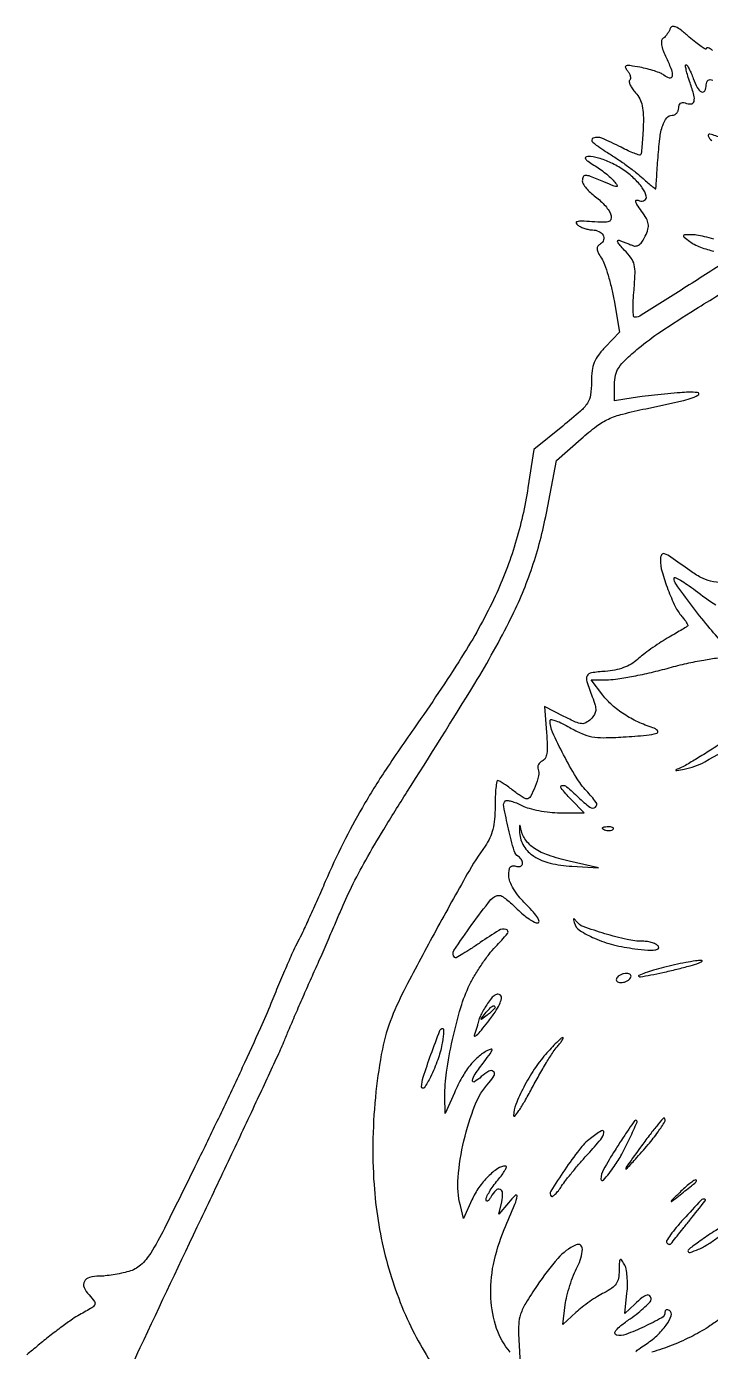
# Model space of a CAD drawing. Extents: x 39 to 1071, y 2 to 926.
# Drawn here: x 313.9 to 462.9, y 628.6 to 917.3 of the extents above; entities that cross this region are included whole.
import ezdxf

# ---------------------------------------------------------------- set-up
doc = ezdxf.new("R2010")
doc.units = 0

msp = doc.modelspace()

# ---------------------------------------------------------------- linework, layer by layer
for points in [[(463.383826, 912.096416, 0.029597), (462.85207, 912.487024, 0.069635), (462.406499, 912.694252, 0.156631), (462.123019, 912.690154, 0.321873), (462, 912.518853, -0.574248), (461.805638, 912.405427, -0.021044), (460.91275, 912.960707, -0.020106), (459.71938, 913.84672, -0.01042), (458.298724, 915.042579, 0.013672), (456.501608, 916.535467, 0.061522), (455.334246, 917.239921, 0.163491), (454.599099, 917.310679, 0.263802), (454.14878, 916.896171, -0.04618), (453.899141, 916.310992, -0.032879), (453.51952, 915.707173, -0.033378), (453.076689, 915.174676, -0.058615), (452.636662, 914.809098, 0.206533), (452.279647, 914.272767, 0.084465), (452.269429, 913.379436, 0.052299), (452.607373, 912.117189, 0.01972), (453.329466, 910.435292, -0.021627), (454.402386, 907.909735, -0.127464), (454.551771, 906.491086, -0.451117), (453.97177, 906.115559, -0.099905), (452.774166, 906.727109, 0.070222), (452.030607, 907.163834, 0.017904), (450.717039, 907.650846, 0.017889), (449.162094, 908.103817, 0.017269), (447.560434, 908.450486, 0.00734), (445.358098, 908.814808, 0.100768), (444.553039, 908.773233, 0.453617), (444.383964, 908.437586, 0.077061), (444.801758, 907.738867, -0.047352), (445.205518, 907.146268, -0.063533), (445.444278, 906.54247, -0.079395), (445.492124, 906.019345, -0.181491), (445.330788, 905.664122, 0.250443), (445.210789, 905.268654, 0.057863), (445.431632, 904.583432, 0.046446), (445.905076, 903.75694, 0.030608), (446.589464, 902.900557, -0.065001), (447.505723, 901.57725, -0.065573), (448.048201, 900.066926, -0.047628), (448.284263, 898.087331, -0.016899), (448.254881, 895.232641, -0.005179), (448.137556, 893.07989, -0.007886), (447.986857, 891.213657, -0.003574), (447.823123, 889.637253, -0.170308), (447.686667, 889.353334, -0.28924), (447.422529, 889.293633, -0.008653), (446.314846, 889.708207, -0.014701), (444.985973, 890.277637, -0.009311), (443.470344, 891.015119, 0.017797), (439.238711, 892.986078, 0.194641), (437.399105, 893.015189, 0.584017), (437.266942, 892.109967, 0.026112), (440.5, 889.86764, -0.010751), (442.615807, 888.494451, -0.008571), (444.839063, 886.926215, -0.008681), (446.848582, 885.402273, -0.02153), (448.25, 884.199549, 0.00854), (449.307647, 883.243052, 0.015877), (450.20209, 882.510247, 0.012746), (450.902632, 882.000384, 0.57838), (451.033711, 882.062909, 0.002301), (451.057115, 882.385736, 0.000045), (451.169544, 884.044432, 0.000108), (451.3002, 885.980814, 0.000072), (451.448782, 888.194733, -0.012701), (451.884306, 892.901533, -0.047603), (452.510529, 895.799717, -0.091637), (453.380949, 897.428836, -0.228173), (454.567388, 898, 0.111401), (455.113906, 898.123295, 0.100064), (455.57917, 898.472053, 0.094616), (455.891276, 898.993408, 0.087913), (456, 899.606989, -0.079078), (456.097966, 900.222545, -0.152113), (456.384436, 900.625885, -0.162575), (456.833723, 900.779268, -0.093537), (457.402234, 900.67589, 0.10476), (458.698512, 900.469822, 0.33216), (459.334277, 900.997216, 0.126375), (459.314223, 902.37967, 0.018318), (458.468102, 905.090409, -0.010857), (457.975365, 906.589977, -0.019097), (457.643037, 907.851558, -0.014833), (457.454501, 908.833382, -0.461908), (457.596378, 909, -0.26167), (457.844911, 908.860372, -0.017318), (458.262119, 908.11875, -0.021475), (458.712298, 907.149616, -0.014123), (459.149845, 906, 0.041396), (460.025837, 904.028743, 0.155043), (460.993901, 903.104502, 0.412149), (461.703499, 903.34539, 0.115931), (462, 904.606989, -0.07871), (462.098375, 905.228034, -0.155416), (462.386573, 905.629549, -0.163677), (462.841718, 905.778057, -0.08957), (463.42453, 905.667334, 0.270515)], [(465.312695, 893.071213, 0.023323), (462.80614, 893.892645, 0.606141), (462.424207, 893.483488, 0.162745), (463.195678, 892.492545, 0.011682)], [(466.568395, 866.318412, -0.000885), (457.121529, 860.28474, -0.00137), (447.84128, 854.41625, -0.141212), (446.396819, 854, -0.39372), (446.149934, 854.230072, -0.012001), (446.079189, 855.751313, -0.017689), (446.104026, 857.675861, -0.010538), (446.26283, 859.961917, 0.012606), (446.494906, 863.515296, 0.069825), (446.305306, 865.416163, 0.097553), (445.623746, 866.889305, 0.036765), (444.151719, 868.632293, -0.016025), (443.226216, 869.640276, -0.054007), (442.719567, 870.376399, -0.280369), (442.735493, 870.683536, -0.347567), (443, 870.76631, -0.001001), (443.682823, 870.503246, -0.000585), (444.5, 870.18544, -0.000585), (445.317134, 869.865446, -0.000994), (446, 869.595542, 0.137361), (446.725256, 869.518831, 0.119569), (447.428981, 869.82105, 0.08466), (448.098347, 870.52781, 0.038988), (448.720558, 871.636585, 0.03928), (449.28693, 873.164774, 0.106229), (449.36136, 874.312869, 0.092713), (448.958496, 875.48207, 0.025519), (447.907612, 877.129747, -0.009164), (446.908695, 878.588452, -0.094402), (446.629853, 879.259403, -0.472567), (446.820625, 879.496624, -0.094527), (447.437054, 879.385781, 0.230284), (448.5607, 879.482959, 0.328962), (448.932203, 880.370967, 0.101043), (448.07128, 882.195914, 0.04171), (446.25, 884.24929, 0.04228), (443.924527, 886.119629, 0.038055), (441.236705, 887.647051, 0.039934), (438.535697, 888.666393, 0.070934), (436.1849, 888.996262, 0.165834), (435.73664, 888.842274, 0.402982), (435.690626, 888.527328, 0.085553), (436.250998, 887.974044, 0.014897), (437.5, 887.158321, -0.0172), (438.749216, 886.334227, -0.014241), (440.021956, 885.374625, -0.014481), (441.138961, 884.427132, -0.037046), (441.872615, 883.661854, -0.020482), (442.597519, 882.706877, -0.581287), (442.489829, 882.480928, -0.114376), (441.923731, 882.56928, -0.003298), (439.654734, 883.499795, 0.005543), (436.749315, 884.676094, 0.083489), (435.685553, 884.899509, 0.310365), (435.185276, 884.584847, 0.10222), (435, 883.688058, 0.140785), (435.184897, 883.044408, 0.034116), (435.841629, 882.139257, 0.032323), (436.768414, 881.165128, 0.027266), (437.86512, 880.257842, -0.029512), (438.996747, 879.313078, -0.028137), (440.028536, 878.227249, -0.029304), (440.828056, 877.164618, -0.082796), (441.20658, 876.319784, -0.108615), (441.243952, 875.377285, -0.266345), (440.814082, 874.864176, -0.095089), (439.713633, 874.682938, -0.009956), (437.09146, 874.804402, 0.008431), (434.8729, 874.913951, 0.066548), (433.850546, 874.810937, 0.434604), (433.678029, 874.50789, 0.167165), (434, 874.069715, 0.043111), (434.697701, 873.670553, 0.028597), (435.556101, 873.33136, 0.028791), (436.434506, 873.096207, 0.048776), (437.190983, 873.015313, -0.104176), (438.601304, 872.704882, -0.156372), (439.529236, 871.866918, -0.212985), (439.638659, 870.842108, -0.177812), (438.957186, 869.97354, 0.093892), (438.387915, 869.452899, 0.180748), (438.216458, 868.867928, 0.1054), (438.444324, 868.083014, 0.021635), (439.185158, 866.835343, -0.058602), (439.851694, 865.496837, -0.014464), (440.615703, 863.160317, -0.014603), (441.33974, 860.415372, -0.014151), (441.910777, 857.604033), (443.10938, 850.708066), (440.05469, 847.556426, 0.030547), (438.49147, 845.73295, 0.067361), (437.59268, 844.137782, 0.06616), (437.141117, 842.342835, 0.028591), (437, 839.877, -0.035892), (436.797452, 837.058994, -0.108972), (436.12344, 835.271541, -0.069162), (434.590235, 833.508502, -0.008822), (430.735194, 830.266296), (424.470387, 825.183378), (423.166544, 816.841689, -0.034211), (420.394617, 804.643458, -0.036553), (416.028322, 793.214069, -0.030135), (409.300739, 780.847604, -0.013878), (399.155796, 765.572117, 0.007431), (392.272942, 755.492861, 0.014225), (387.103666, 747.170799, 0.016285), (382.89861, 739.377693, 0.014376), (379.020904, 731, -0.002933), (377.324128, 727.102612, -0.002985), (375.5914, 723.247949, -0.0029), (374.045731, 719.914875, -0.012318), (373.061057, 717.950464, 0.016027), (372.083321, 715.963241, 0.003613), (370.554373, 712.520655, 0.003741), (368.847694, 708.520296, 0.003619), (367.181752, 704.450464, -0.010596), (364.908721, 699.11127, -0.002622), (360.951663, 690.458463, -0.002681), (356.315214, 680.597909, -0.002684), (351.574899, 670.791112, -0.001624), (343.969452, 655.396827, -0.023258), (340.992622, 650.057758, -0.072392), (338.791333, 647.442519, -0.114421), (336.22866, 646.046689, -0.015613), (334.604124, 645.649703, -0.011918), (332.804818, 645.313704, -0.012086), (331.102671, 645.079724, -0.027598), (329.809017, 645.005577, 0.062408), (327.65034, 644.730543, 0.206765), (326.542742, 643.872415, 0.235757), (326.489679, 642.572326, 0.078485), (327.562575, 640.930856, -0.024537), (328.739896, 639.494166, -0.277562), (328.807493, 638.791773, -0.150594), (328.208666, 638.141835, -0.006622), (325.5, 636.612042, 0.026747), (323.956144, 635.656219, 0.007239), (321.61875, 633.979351, 0.007306), (319.017194, 631.99587, 0.00752), (316.5, 629.955917, -0.006659), (313.98454, 627.910178, -0.006445)], [(463.623795, 871.027871, 0.013037), (461.638923, 871.529099, 0.013061), (459.870698, 871.878638, 0.045882), (458.715053, 871.968197, 0.007573), (457.271382, 871.925591, 0.346082), (457.060193, 871.743696, 0.280292), (457.166403, 871.455538, 0.00585), (458.423733, 870.480917, 0.046389), (459.396131, 869.878033, 0.021291), (460.759461, 869.269684, 0.020871), (462.259263, 868.746904, 0.02706), (463.673733, 868.40143, -0.018253)], [(331.074402, 612.534806, -0.006783), (338.719868, 629.455828, -0.001601), (351.961761, 657.5, 0.000783), (358.310072, 670.887901, 0.001066), (363.989857, 682.98125, 0.000698), (368.724821, 693.156044, 0.01221), (370.177172, 696.5, -0.004054), (371.2148, 698.999898, -0.001473), (372.725194, 702.528125, -0.001461), (374.400607, 706.379202, -0.001743), (376.003503, 710, 0.001418), (377.641344, 713.693257, 0.001066), (379.423154, 717.765625, 0.001077), (381.082919, 721.603759, 0.002479), (382.310999, 724.5, -0.016465), (384.746621, 729.824576, -0.011581), (387.818563, 735.652395, -0.009594), (391.738219, 742.381411, -0.00522), (396.795203, 750.5, 0.00466), (411.59758, 774.204803, 0.021366), (419.459381, 788.387518, 0.03482), (424.08343, 799.515679, 0.033817), (427.171848, 811.286275), (429.36417, 822.747947), (434.771368, 827.515247, -0.019182), (438.107164, 830.236192, -0.052815), (440.706582, 831.795559, -0.046292), (443.763428, 832.884758, -0.012139), (448.839283, 834.049133, 0.00668), (456.678145, 835.757469, 0.052505), (460.19508, 836.973322, 0.780187), (460.073368, 837.599249, 0.03373), (456.313458, 837.547447, 0.004339), (453.647365, 837.307149, 0.00337), (450.750572, 837.000967, 0.003407), (448.052685, 836.678781, 0.008223), (446.063458, 836.394157), (442, 835.744384), (442, 839.294869, -0.055985), (442.232655, 841.366174, -0.090479), (442.928227, 842.992394, -0.059575), (444.372194, 844.694085, -0.01315), (447.25, 847.227492, -0.026367), (452.05999, 850.829858, -0.008272), (459.620841, 855.714122, -0.006759), (469.674837, 861.788623, -0.003246)], [(465.499344, 796.108332, -0.048861), (462.917358, 796.471619, -0.06541), (460.834678, 797.274771, -0.031209), (458.400038, 798.804873, 0.003336), (454.288578, 801.720377, 0.06362), (452.898381, 802.449574, 0.371688), (452.264685, 802.214141, 0.126506), (452, 801.184744, 0.069378), (452.369174, 798.53694, 0.021139), (453.642784, 794.685157, 0.020993), (455.231817, 790.964018, 0.072627), (456.686866, 788.793516, -0.020107), (457.283721, 788.078187, -0.033232), (457.720429, 787.424123, -0.036689), (457.973591, 786.898592, -0.332487), (457.910536, 786.667526, -0.029119), (457.609863, 786.459966, -0.00111), (456.445595, 785.756111, -0.00199), (455.062304, 784.931511, -0.0014), (453.5, 784.014498, 0.012799), (451.785627, 782.954956, 0.009428), (449.940625, 781.69806, 0.00954), (448.240062, 780.44256, 0.020934), (447, 779.40462, -0.052646), (445.630946, 778.398921, -0.043499), (443.99321, 777.625044, -0.039972), (442.108015, 777.093985, -0.031277), (440, 776.813779, 0.01971), (436.971738, 776.482291, 0.242552), (436.058161, 775.824051, 0.199801), (435.965753, 774.61239, 0.01324), (437.171936, 771.253595, -0.020452), (437.796437, 769.432452, -0.089409), (437.922177, 768.305441, -0.123856), (437.628107, 767.398938, -0.056373), (436.846318, 766.417747, -0.068014), (435.799058, 765.622311, -0.154514), (434.836908, 765.420096, -0.082417), (433.551247, 765.767497, -0.010844), (430.997378, 767.001338), (426.737879, 769.174372), (427.208908, 763.494391, -0.01216), (427.372714, 760.693592, -0.045542), (427.272556, 758.935893, -0.082655), (426.921022, 757.849241, -0.183669), (426.282497, 757.278163, 0.091726), (425.786894, 756.974751, 0.095923), (425.441834, 756.518244, 0.099463), (425.300077, 755.980421, 0.106866), (425.383026, 755.444235, -0.153464), (425.468504, 754.064082, -0.031894), (424.726695, 751.719799, -0.028607), (423.725933, 749.522804, -0.275005), (422.884859, 749.007802, -0.132713), (422.520292, 749.101358, -0.011936), (421.70353, 749.589792, -0.014859), (420.745837, 750.234556, -0.011064), (419.727129, 751, 0.010488), (418.710079, 751.766035, 0.014171), (417.757447, 752.4125, 0.01114), (416.945525, 752.905397, 0.131583), (416.592271, 753, 0.371827), (416.356659, 752.796676, 0.01035), (416.17398, 751.356284, 0.016434), (416.042618, 749.549795, 0.009931), (416, 747.40437, -0.020688), (415.883281, 744.584697, -0.040856), (415.516757, 742.375457, -0.048245), (414.851622, 740.509928, -0.044998), (413.828714, 738.759451, 0.025902), (409.95383, 732.673757, 0.004206), (403.149672, 720.417032, 0.004248), (396.553555, 708.046718, 0.025209), (393.492757, 701.389801, 0.046674), (391.446124, 694.4627, 0.022097), (390.054771, 685.244957, 0.021044), (389.405878, 675.046907, 0.022123), (389.63474, 665, 0.044835), (392.093805, 649.428037, 0.047308), (397.268634, 634.835121, 0.051692), (404.419435, 622.868245, 0.094652)], [(465.688664, 782.917397, -0.017481), (462.391199, 786.655345, -0.010835), (458.772954, 791.257798, -0.00522), (455.430075, 795.803071, -0.157199), (455, 797.137197, -0.5504), (455.238297, 797.288094, -0.020937), (456.360995, 796.698351, -0.020708), (457.855061, 795.747111, -0.010902), (459.633174, 794.450208, 0.016303), (464.069343, 791.287421, 0.041026)], [(419.296549, 628.438907, -0.096141), (416.332451, 633.638118, -0.069605), (415.086654, 640.205396, -0.062208), (415.646799, 647.583841, -0.050618), (418, 655.159522, 0.002858), (420.327002, 660.715831, 0.059621), (420.810146, 662.449445, 0.716018), (420.42958, 662.647911, 0.030079), (418.898806, 661), (416.842084, 658.5), (417.440094, 661.25, 0.055044), (417.634686, 663.111673, 0.299549), (417.099635, 663.914399, 0.31352), (416.179921, 663.721411, 0.057293), (415.080099, 662.25, -0.027646), (414.684239, 661.64932, -0.108024), (414.351299, 661.358712, -0.354084), (414.137115, 661.397292, -0.173215), (414.030409, 661.673275, -0.121742), (414.170328, 662.309786, -0.020806), (414.76942, 663.405688, -0.021618), (415.599939, 664.659295, -0.017792), (416.588894, 665.923275, 0.015541), (417.52183, 667.10466, 0.031754), (418.162798, 668.096212, 0.04873), (418.465655, 668.787362, 0.509982), (418.3114, 669, 0.149814), (416.586789, 668.471392, 0.047417), (414.48646, 666.739338, 0.044417), (412.474597, 664.339401, 0.047018), (410.96156, 661.665406), (409.139549, 657.595812), (408.434985, 660.403018, -0.08286), (407.942938, 666.497471, -0.036187), (409.216279, 674.534827, -0.036091), (411.613112, 682.239094, -0.090698), (414.698731, 687.219595, 0.057706), (415.801205, 688.762959, 0.372435), (415.618677, 689.627619, 0.303401), (414.621006, 689.688116, 0.051791), (413.006131, 688.505548, -0.04456), (411.494083, 687.364406, -0.654444), (411.090206, 687.641631, -0.102773), (411.681225, 689.06099, -0.013054), (413.631341, 691.761085, 0.006179), (414.969501, 693.561207, 0.083325), (415.333095, 694.29393, 0.583293), (415.140272, 694.496102, 0.061169), (414.370153, 694.1981, 0.056142), (412.307235, 692.775965, 0.047265), (410.476906, 690.852564, 0.039748), (408.783798, 688.30569, 0.0225), (407.130422, 684.987321), (405.141274, 680.5), (405.070637, 684.162032, -0.042074), (405.414713, 689.463482, -0.017225), (406.731091, 696.562223, -0.017224), (408.532887, 703.553067, -0.042106), (410.457546, 708.502755, -0.021065), (411.633259, 710.6696, -0.014635), (413.132944, 713.016908, -0.014788), (414.708032, 715.189155, -0.029301), (416.103698, 716.794861, 0.022799), (418.713897, 719.720224, 0.540412), (418.43422, 720.599463, 0.209248), (416.810329, 720.369592, 0.013884), (412.777778, 717.722222, -0.007401), (410.756241, 716.357252, -0.012032), (408.995781, 715.265677, -0.005746), (407.505273, 714.413301, -0.335107), (407.212493, 714.454174, -0.356046), (407.054705, 716.006529, -0.011047), (410.958561, 721.653225, -0.012655), (415.102768, 727.078719, -0.227084), (417.026669, 728, -0.153464), (417.495918, 727.852501, -0.014176), (418.48668, 727.11875, -0.01723), (419.637335, 726.149055, -0.012671), (420.846154, 725, 0.022285), (422.101763, 723.851592, 0.026022), (423.393566, 722.88125, 0.026352), (424.553458, 722.186742, 0.12231), (425.30543, 722, 0.464284), (425.569812, 722.312958, 0.097833), (425.278442, 723.080233, 0.041502), (424.36187, 724.308905, 0.01538), (422.882353, 725.882353, -0.023489), (421.218048, 727.710829, -0.037745), (420.000572, 729.430673, -0.045583), (419.245356, 730.996283, -0.089828), (419, 732.350968, -0.030407), (419.07352, 733.55878, -0.130575), (419.339356, 734.221897, -0.223235), (419.807057, 734.471711, -0.104811), (420.5, 734.361626, 0.152488), (421.433869, 734.301999, 0.273363), (421.966668, 734.821297, 0.208211), (421.839032, 735.689211, 0.115675), (421.0679, 736.458035, -0.189353), (420.153842, 737.678187, -0.009999), (418.932921, 742.486277, -0.008718), (417.882435, 747.385004, -0.249811), (418.246562, 748.579895, -0.237904), (418.642479, 748.71034, -0.030736), (419.541374, 748.518462, -0.030474), (420.650284, 748.135304, -0.020912), (421.85741, 747.573736, 0.050828), (423.391209, 746.968785, 0.021576), (425.545015, 746.462285, 0.021081), (427.909336, 746.115421, 0.025884), (430.137431, 746), (435.374182, 746), (432.5, 749, -0.015624), (430.37993, 751.355997, -0.557849), (430.568509, 751.932366, -0.241631), (431.589258, 751.685511, -0.013133), (434.114936, 749.389885, 0.027635), (436.649797, 747.216703, 0.336863), (437.850713, 747.212351, 0.410764), (438.004053, 748.261925, 0.029386), (435.929871, 750.758822, -0.051687), (433.648278, 753.768493, -0.016881), (430.91737, 758.632235, -0.013983), (428.53768, 763.559911, -0.105875), (428, 766.070667, -0.46336), (428.273381, 766.302328, -0.042647), (429.253412, 766.052002, -0.032015), (430.629421, 765.471322, -0.01669), (432.266935, 764.583717, 0.028306), (434.887009, 763.241275, 0.060466), (437.058769, 762.578716, 0.047026), (439.650035, 762.367471, 0.011649), (443.912768, 762.52073, 0.006725), (448.960775, 762.888292, 0.054042), (451.242291, 763.336812, 0.547414), (451.396192, 763.899472, 0.134624), (450.393128, 764.540198, -0.033132), (447.096086, 765.807789, -0.035843), (444.084916, 767.472154, -0.037754), (441.492571, 769.45133, -0.04795), (439.446699, 771.658768), (436.898217, 775), (440.699109, 775.000714, 0.038992), (442.758564, 775.161953, 0.009232), (446.15465, 775.760802, 0.009445), (450.04326, 776.597331, 0.009187), (453.933743, 777.587245, -0.010792), (457.7549, 778.546476, -0.012465), (461.435199, 779.290358, -0.011572), (464.569205, 779.768404, -0.068596)], [(446.706772, 628.530824, -0.082359), (447.308763, 629.138183, -0.013936), (448.663412, 630.060225, 0.044031), (451.233982, 632.046029, 0.051098), (453.278117, 634.362953, 0.065812), (454.365799, 636.405157, 0.358011), (453.988885, 637.50687, 0.074903), (453.610664, 637.668586, 0.15176), (453.290485, 637.653623, 0.187398), (453.078682, 637.468448, 0.121055), (453, 637.148223, -0.273081), (452.305291, 635.971095, -0.016099), (448.46079, 634.007196, -0.02026), (444.505718, 632.337034, -0.140766), (442.432431, 632.172156, -0.349536), (442.103062, 632.564838, -0.18253), (442.32653, 633.205385, -0.053039), (443.395569, 634.237991, -0.012269), (445.40896, 635.729392, 0.01385), (447.16768, 637.040781, 0.019611), (448.651382, 638.309954, 0.016111), (449.777471, 639.42186, 0.192195), (450, 639.979392, 0.17802), (449.730257, 640.713003, 0.295944), (449.121718, 640.895022, 0.09759), (448.049242, 640.337513, 0.020062), (446.429861, 638.934108), (444.230821, 636.868217), (444.73199, 641.314582, 0.025762), (444.843832, 643.154014, 0.025399), (444.766879, 645.004002, 0.026252), (444.532211, 646.612707, 0.082431), (444.146989, 647.630474, 0.020931), (443.525126, 648.604566, 0.49615), (443.244097, 648.61571, 0.165392), (443.07098, 648.157855, 0.006061), (443.030409, 646.27568, -0.044133), (442.861896, 644.555293, -0.102227), (442.371422, 643.360706, -0.094156), (441.418368, 642.39942, -0.033674), (439.75, 641.411519, 0.022644), (438.297136, 640.593929, 0.012749), (436.607926, 639.479103, 0.012705), (434.956989, 638.264585, 0.020265), (433.617407, 637.135838), (430.734815, 634.5), (431.274264, 638.76501, -0.029363), (431.634476, 640.694928, -0.016639), (432.283787, 642.983048, -0.016569), (433.094329, 645.253342, -0.026115), (433.953412, 647.135122, 0.104105), (435.009674, 650.90728, 0.570691), (433.627534, 651.851182, 0.103395), (429.695317, 648.898576, 0.032254), (425.169692, 643.021312, 0.011283), (422.674575, 639.121218, 0.054962), (421.56674, 636.748126, 0.070868), (421.140923, 634.478399, 0.026405), (421.169692, 631.22611), (421.5, 625.874521)], [(467.956204, 628.186395, 0.025904), (467.419382, 629.416848, 0.440944), (467.039996, 629.524719, -0.42551), (466.214794, 629.736334, -0.090557), (465.671203, 631.300166, -0.062469), (465.607422, 633.488405, -0.099264), (466.147726, 635.276028, 0.099777), (466.369569, 636.012713, 0.536237), (466.102207, 636.228905, 0.068664), (465.127855, 635.768323, 0.005975), (462.846385, 634.238642, -0.034047), (459.126075, 632.036195, -0.021914), (454.55288, 629.979478, -0.021053), (450.146733, 628.437147, -0.076256)]]:
    msp.add_lwpolyline(points, format="xyb")
for points in [[(466.443023, 761.899235, -0.003493), (463.300027, 759.878634, -0.00421), (460.318165, 758.025914, -0.003602), (457.784419, 756.505967, -0.02827), (456.564717, 755.876235, 0.003947), (455.390347, 755.340525, 0.601091), (455.384186, 755.223267, 0.183602), (455.620017, 755.180918, 0.002108), (457.213151, 755.486803, 0.077542), (461.713105, 757.122716, 0.015036), (469.182419, 761.534609, 0.014946), (475.695843, 765.928693, 0.717146), (475.378305, 766.966731, 0.131603), (474.64723, 766.793972, 0.005538), (472.290867, 765.491878, 0.009219), (469.518159, 763.851097, 0.006392)], [(421.34137, 741.598897, 0.127401), (422.247691, 738.750548, 0.110727), (424.460176, 736.52322, 0.084021), (427.983876, 735.031198, 0.044044), (432.708529, 734.341983), (438.5, 734.012543), (432.1185, 735.47029, -0.025178), (427.629909, 736.736376, -0.064166), (424.595167, 738.215167, -0.090719), (422.679042, 740.045578, -0.103904), (421.647236, 742.354429, 0.012277), (421.451033, 743.16406, 0.719441), (421.346904, 743.170439, 0.105535), (421.285872, 742.823991, 0.004677)], [(439.8125, 742.316886, 0.051402), (440.359369, 742.160852, 0.05415), (440.916927, 742.123424, 0.060344), (441.402231, 742.202593, 0.126455), (441.729167, 742.395833, 0.296942), (441.77538, 742.614691, 0.208169), (441.592839, 742.799335, 0.077125), (441.112848, 742.910055, 0.028489), (440.416667, 742.921053, 0.018894), (439.670344, 742.862007, 0.168741), (439.37858, 742.720685, 0.470617), (439.395823, 742.538436, 0.054073)], [(433.235118, 722.066253, 0.183795), (434.475978, 720.355122, 0.043084), (437.648405, 718.647755, 0.039623), (441.813505, 717.228493, 0.033185), (446.405396, 716.379323, 0.008443), (449.246122, 716.095355, 0.043035), (450.832714, 716.100545, 0.144994), (451.512032, 716.369725, 0.38187), (451.596379, 716.844055, 0.128748), (451.129933, 717.288398, 0.045987), (450.281227, 717.660441, 0.041898), (449.23114, 717.914613, 0.038452), (448.122484, 718, -0.055112), (444.740821, 718.373879, -0.018196), (439.899206, 719.644318, -0.013426), (435.221171, 721.193808, -0.15048), (433.673869, 722.358938, 0.015451), (433.299983, 722.843125, 0.385172), (433.14662, 722.865837, 0.307819), (433.080655, 722.703176, 0.012983)], [(452.702672, 712.28141, 0.007547), (450.506898, 711.670105, 0.013477), (448.724143, 711.092015, 0.008314), (447.343476, 710.576817, 0.540609), (447.299672, 710.366995, 0.243644), (447.650892, 710.255487, 0.003442), (449.899672, 710.658746, 0.008654), (452.539187, 711.19828, 0.005483), (455.597, 711.913929, 0.006432), (458.475047, 712.660267, 0.018484), (460.444119, 713.277059, 0.085625), (461.071857, 713.629309, 0.710195), (461, 713.828344, 0.034533), (459.665497, 713.721654, 0.008877), (457.53141, 713.362857, 0.008995), (455.105559, 712.865276, 0.009033)], [(442.5, 710, 0.131946), (442.386134, 709.620091, 0.190139), (442.504138, 709.29375, 0.14379), (442.853366, 709.073627, 0.069308), (443.381966, 709, 0.059645), (444.00158, 709.074178, 0.050746), (444.622888, 709.29375, 0.053126), (445.153536, 709.617096, 0.091204), (445.5, 710, 0.131946), (445.613866, 710.379909, 0.190139), (445.495862, 710.70625, 0.14379), (445.146634, 710.926373, 0.069308), (444.618034, 711, 0.059645), (443.99842, 710.925822, 0.050746), (443.377112, 710.70625, 0.053126), (442.846464, 710.382904, 0.091204)], [(414.379695, 704.456736, 0.012187), (413.674189, 703.320527, 0.01341), (413.048048, 702.18648, 0.012889), (412.565684, 701.192688, 0.063852), (412.383217, 700.599834, -0.024343), (412.258837, 700.04289, -0.007973), (412.02289, 699.235576, -0.007922), (411.732032, 698.346377, -0.008871), (411.42335, 697.5, 0.567999), (411.566416, 697.317798, 0.160634), (411.982971, 697.517231, 0.028048), (413.01182, 698.622398, 0.009078), (414.409562, 700.367168, 0.015087), (415.998023, 702.55917, 0.038932), (416.966898, 704.254923, 0.057779), (417.388887, 705.503861, 0.254225), (417.17593, 706.22407, 0.19794), (416.625886, 706.453113, 0.142807), (415.979886, 706.267387, 0.078909), (415.230107, 705.608269, 0.028039)], [(416, 703.622445, -0.184603), (415.91885, 703.410139, -0.013803), (415.485937, 702.952641, -0.017649), (414.920402, 702.425681, -0.012436), (414.25, 701.872445, -0.001576), (413.120493, 700.99236, -0.377591), (413, 701, -0.377591), (412.99236, 701.120493, -0.001576), (413.872445, 702.25, -0.017685), (414.76332, 703.306759, -0.065617), (415.426111, 703.869516, -0.241985), (415.806605, 703.90695, -0.307699)], [(404.431989, 695.489164, -0.041485), (403.526521, 692.196574, -0.024011), (401.929328, 688.411511, -0.042581), (400.552571, 686.074791, -0.730668), (400, 686.251045, -0.079054), (400.343787, 688.411834, -0.007977), (402.044862, 693.353707, -0.003545), (403.969465, 698.552523, -0.311845), (404.617162, 699, -0.409997), (404.774837, 698.844583, -0.01678), (404.758071, 697.968692, -0.020944), (404.650577, 696.835503, -0.012247)], [(426.972041, 693.315376, 0.035266), (424.53391, 690.108368, 0.02501), (422.250133, 686.206258, 0.023872), (420.522005, 682.455713, 0.097037), (420.048271, 680, 0.700623), (420.307517, 679.906655, 0.026282), (421.194063, 681.093493, 0.017271), (422.447786, 683.117975, 0.007991), (423.942735, 685.828912, -0.006931), (425.559587, 688.775651, -0.007738), (427.200833, 691.569275, -0.007211), (428.668671, 693.904942, -0.040039), (429.571414, 695.078912, 0.014865), (430.200182, 695.816631, 0.030655), (430.6373, 696.43568, 0.047499), (430.850254, 696.867019, 0.525217), (430.75858, 697, 0.188218), (430.424562, 696.869646, 0.006898), (429.418834, 695.917642, 0.011744), (428.251695, 694.72729, 0.007883)], [(442.147909, 672.5, 0.012574), (439.626726, 668.244845, 0.114651), (439.032417, 666.189184, 0.716227), (439.621488, 665.953315, 0.022456), (441.958696, 668.941994, 0.030672), (443.603262, 671.580033, 0.015434), (445.364213, 675.087779, 0.007399), (446.914001, 678.56194, 0.538407), (446.625118, 679, 0.244549), (446.383848, 678.87449, 0.002065), (445.144227, 677.090625, 0.006633), (443.739201, 674.991748, 0.004151)], [(447.692429, 673.136698, 0.00109), (444.915217, 669.285192, 0.053655), (444.451052, 668.46568, 0.838692), (444.578429, 668.381653, 0.004027), (446.552285, 670.5, 0.011121), (449.360574, 673.703143, 0.020016), (451.495425, 676.467879, 0.015696), (452.98236, 678.707375, 0.359531), (452.885458, 679.417907, 0.425408), (452.6148, 679.401795, 0.004016), (451.201004, 677.719441, 0.010025), (449.563648, 675.656104, 0.005959)], [(436.769113, 675.033024, 0.061056), (434.360726, 672.609757, 0.01629), (431.159265, 668.198331, 0.008232), (428.112223, 663.534742, 0.350273), (428.235897, 662.430769, 0.363655), (428.535177, 662.404418, 0.040728), (429.102916, 662.874103, 0.034546), (429.782352, 663.634606, 0.020016), (430.494892, 664.632548, -0.019883), (431.444109, 665.962716, -0.0068), (432.921654, 667.815647, -0.006747), (434.609579, 669.818594, -0.007742), (436.276564, 671.68421, 0.012935), (439.009203, 674.807136, 0.137594), (439.690463, 676.334694, 0.636156), (439.151189, 676.690843, 0.029264)], [(456.217604, 663.25, 0.000752), (454.519067, 661.585061, 0.115383), (454.375542, 661.358225, 0.745105), (454.438496, 661.312857, 0.001384), (455.951827, 662.48502, 0.001311), (458.778779, 664.699142, 0.021043), (459.699644, 665.489255, 0.17338), (459.871391, 665.822198, 0.453696), (459.715777, 666, 0.155664), (459.31578, 665.872377, 0.012131), (458.405946, 665.192188, 0.015634), (457.345335, 664.303392, 0.011289)], [(457.036702, 657.423991, 0.01259), (455.462216, 655.627132, 0.020563), (454.231233, 654.018679, 0.015689), (453.358237, 652.688346, 0.346653), (453.409342, 652.257324, 0.060829), (453.658573, 652.062337, 0.088322), (453.918731, 651.962568, 0.114075), (454.148043, 651.971093, 0.166686), (454.313998, 652.083333, -0.006697), (454.54697, 652.384016, -0.000159), (455.653907, 653.772917, -0.00035), (456.953125, 655.399675, -0.000238), (458.43446, 657.25, 0.002648), (461.764254, 661.450566, 0.583211), (461.606849, 661.832422, 0.239652), (460.899821, 661.577065, 0.002265)], [(461.732135, 653.463949, 0.006346), (460.301686, 652.465165, 0.009854), (459.096315, 651.564079, 0.00456), (458.10499, 650.77746, 0.226485), (458, 650.557569, 0.500868), (458.4747, 650.202572, 0.034695), (460.300472, 650.881331, 0.032699), (462.518045, 652.066062, 0.032325), (464.571216, 653.533915, 0.027484), (466.600078, 655.387379, 0.673556), (466.379923, 655.894021, 0.129382), (464.841005, 655.44821, 0.014386)]]:
    msp.add_lwpolyline(points, format="xyb", close=True)

doc.saveas('drawing.dxf')
